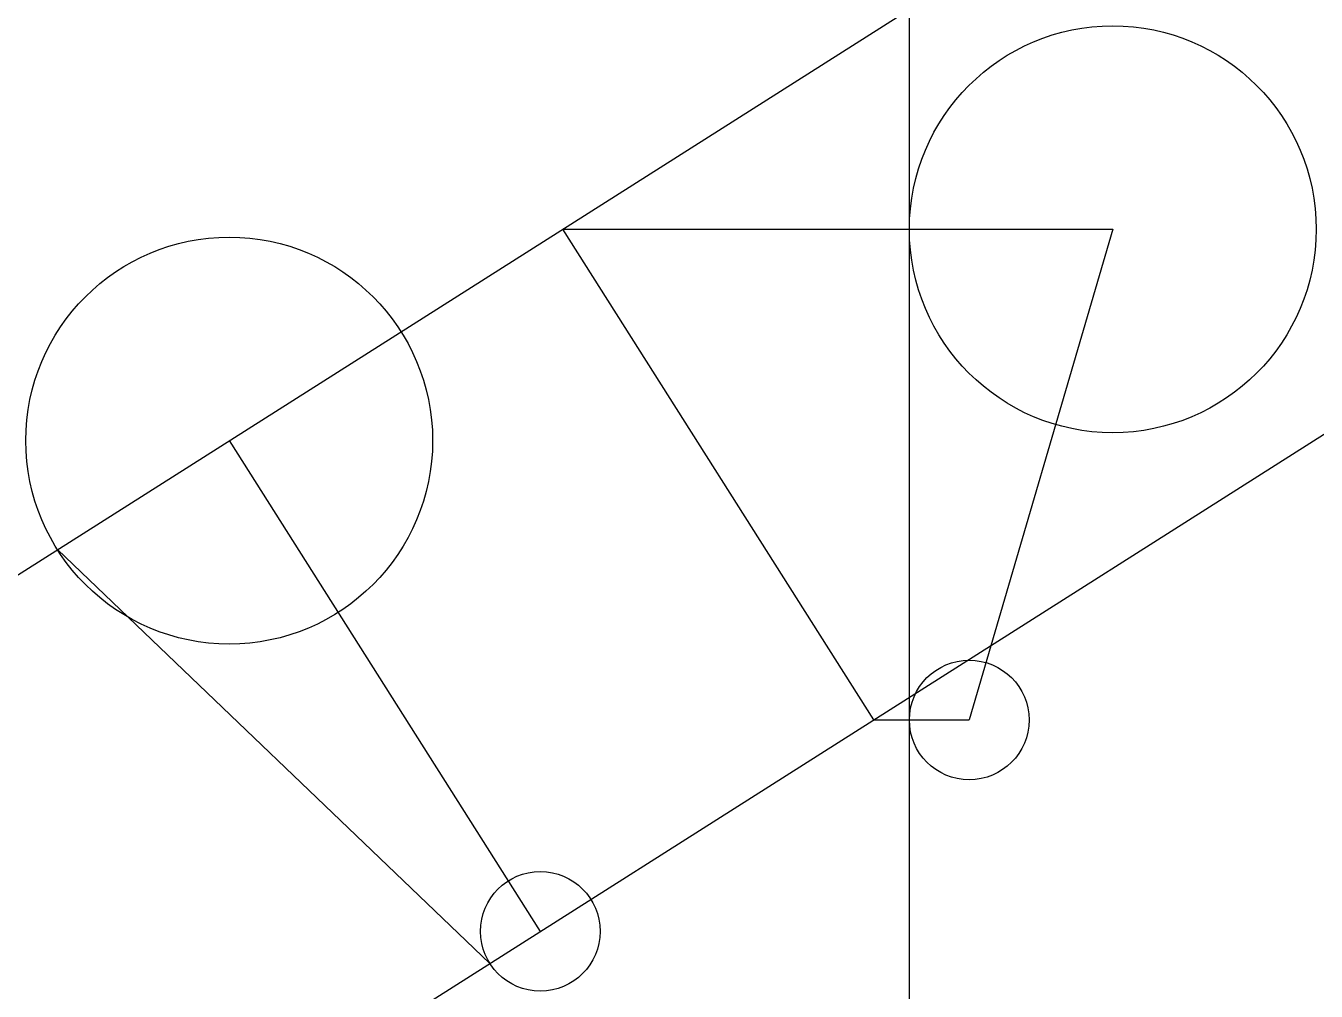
# Model space of a CAD drawing. Header units: inches. Extents: x -34.4 to 19.5, y -14.3 to 26.
import ezdxf

# ---------------------------------------------------------------- set-up
doc = ezdxf.new("R2010")
doc.units = ezdxf.units.IN
doc.header["$MEASUREMENT"] = 0

msp = doc.modelspace()

# ---------------------------------------------------------------- linework, layer by layer
for p, q in [((-12, 17.5), (1, -3)), ((-12, 17.5), (11, 17.5)), ((11, 17.5), (5, -3)), ((-33.103, 4.118), (-15.036, -13.169)), ((1, -3), (5, -3))]:
    msp.add_line(p, q)
at = {"color": 4, "transparency": 33554559}
msp.add_line((-25.925, 8.67), (-12.925, -11.83), dxfattribs=at)
for p in [(-25.925, 8.67), (-12.925, -11.83)]:
    msp.add_xline(p, (0.844509, 0.535542), dxfattribs=at)
msp.add_xline((2.5, -5), (0, 1))
for centre, radius in [((11, 17.5), 8.5), ((-25.925, 8.67), 8.5), ((5, -3), 2.5), ((-12.925, -11.83), 2.5)]:
    msp.add_circle(centre, radius, dxfattribs=at)

doc.saveas('drawing.dxf')
